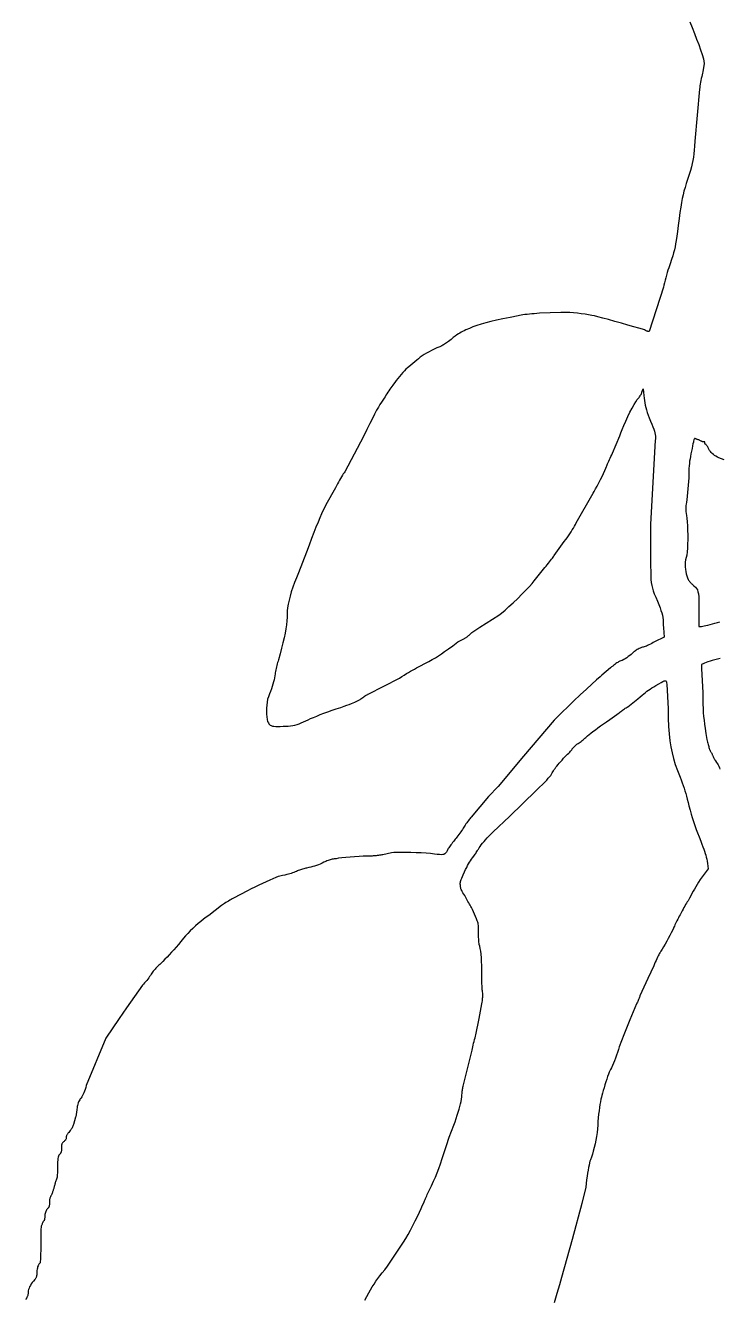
# Model space of a CAD drawing. Extents: x 0.1 to 14.4, y 0 to 16.2.
# Drawn here: x 0.17 to 3.29, y 2.94 to 8.66 of the extents above; entities that cross this region are included whole.
import ezdxf

# ---------------------------------------------------------------- set-up
doc = ezdxf.new("R2010")
doc.units = 0
doc.layers.get('0').update_dxf_attribs({"color": 5, "linetype": 'CONTINUOUS'})
doc.layers.add('1', color=1, linetype='CONTINUOUS')

msp = doc.modelspace()

# ---------------------------------------------------------------- linework, layer by layer
at = {"linetype": 'CONTINUOUS'}
for points in [[(3.1554, 8.6764), (3.1656, 8.651), (3.1757, 8.6254), (3.1854, 8.5999), (3.1945, 8.5751), (3.2028, 8.5516), (3.2101, 8.5299), (3.2162, 8.5105), (3.2192, 8.4895), (3.2132, 8.4535), (3.2114, 8.4467), (3.2096, 8.4393), (3.2079, 8.4313), (3.2062, 8.4229), (3.2046, 8.4144), (3.2031, 8.4059), (3.2016, 8.3975), (3.2003, 8.3895), (3.1992, 8.3821), (3.1982, 8.3754), (3.1772, 8.1411), (3.1755, 8.1195), (3.174, 8.1008), (3.1725, 8.0845), (3.1707, 8.0696), (3.1685, 8.0556), (3.1657, 8.0415), (3.1621, 8.0266), (3.1574, 8.0103), (3.1515, 7.9916), (3.1441, 7.97), (3.1383, 7.9512), (3.1331, 7.934), (3.1286, 7.9177), (3.1246, 7.9014), (3.1209, 7.8844), (3.1173, 7.866), (3.1138, 7.8454), (3.1102, 7.8218), (3.1064, 7.7945), (3.1021, 7.7628), (3.0988, 7.7365), (3.096, 7.7147), (3.0936, 7.6965), (3.0911, 7.6809), (3.0886, 7.667), (3.0857, 7.654), (3.0822, 7.6409), (3.0779, 7.6267), (3.0726, 7.6106), (3.0661, 7.5916), (3.0632, 7.5829), (3.0601, 7.5732), (3.0567, 7.5626), (3.0533, 7.5516), (3.0499, 7.5402), (3.0466, 7.5287), (3.0435, 7.5173), (3.0406, 7.5064), (3.0381, 7.496), (3.036, 7.4865), (2.973, 7.2883), (2.9727, 7.2876), (2.9719, 7.2872), (2.9707, 7.2871), (2.969, 7.2874), (2.967, 7.2879), (2.9645, 7.2887), (2.9618, 7.2898), (2.9588, 7.2911), (2.9555, 7.2926), (2.952, 7.2943), (2.9424, 7.2973), (2.9257, 7.3023), (2.9033, 7.3089), (2.877, 7.3165), (2.8483, 7.3247), (2.819, 7.333), (2.7905, 7.3409), (2.7646, 7.3479), (2.7428, 7.3536), (2.7267, 7.3574), (2.7147, 7.3601), (2.7004, 7.3627), (2.6846, 7.3651), (2.6678, 7.3674), (2.6505, 7.3694), (2.6333, 7.371), (2.6168, 7.3722), (2.6014, 7.3728), (2.5878, 7.3729), (2.5766, 7.3724), (2.4805, 7.3694), (2.4688, 7.3685), (2.4572, 7.3675), (2.4459, 7.3666), (2.435, 7.3656), (2.4245, 7.3645), (2.4148, 7.3633), (2.4057, 7.362), (2.3975, 7.3606), (2.3904, 7.3591), (2.3844, 7.3574), (2.3486, 7.3504), (2.3165, 7.3439), (2.2878, 7.3377), (2.2622, 7.3317), (2.2391, 7.3258), (2.2183, 7.32), (2.1994, 7.314), (2.182, 7.3078), (2.1657, 7.3012), (2.1502, 7.2943), (2.1425, 7.2908), (2.1357, 7.2875), (2.1293, 7.2842), (2.1231, 7.2806), (2.1167, 7.2767), (2.1099, 7.272), (2.1024, 7.2666), (2.0937, 7.2601), (2.0837, 7.2524), (2.0721, 7.2432), (2.0676, 7.2397), (2.0631, 7.2364), (2.0587, 7.2333), (2.0544, 7.2305), (2.0503, 7.2279), (2.0463, 7.2255), (2.0426, 7.2235), (2.0391, 7.2217), (2.0359, 7.2203), (2.033, 7.2192), (2.0205, 7.2137), (2.0083, 7.2081), (1.9964, 7.2023), (1.985, 7.1963), (1.9741, 7.1903), (1.9638, 7.1842), (1.9543, 7.178), (1.9456, 7.1718), (1.9378, 7.1655), (1.9309, 7.1592), (1.8949, 7.1291), (1.8883, 7.124), (1.8814, 7.1178), (1.8741, 7.1108), (1.8667, 7.1029), (1.8592, 7.0946), (1.8519, 7.0859), (1.8447, 7.077), (1.8379, 7.0681), (1.8316, 7.0594), (1.8258, 7.0511), (1.822, 7.0462), (1.818, 7.0407), (1.8137, 7.0348), (1.8093, 7.0284), (1.8048, 7.0218), (1.8003, 7.0149), (1.7959, 7.008), (1.7916, 7.0012), (1.7876, 6.9945), (1.7838, 6.988), (1.7775, 6.9796), (1.7712, 6.9705), (1.7646, 6.9601), (1.7575, 6.9481), (1.7496, 6.9339), (1.7408, 6.9173), (1.7307, 6.8977), (1.7191, 6.8747), (1.7059, 6.8479), (1.6907, 6.8168), (1.6066, 6.6577), (1.6037, 6.6535), (1.6002, 6.6484), (1.5964, 6.6425), (1.5922, 6.6357), (1.5878, 6.6284), (1.5833, 6.6205), (1.5786, 6.6121), (1.5738, 6.6035), (1.5692, 6.5946), (1.5646, 6.5856), (1.5225, 6.5105), (1.5168, 6.4988), (1.5103, 6.4852), (1.5031, 6.4696), (1.4953, 6.4519), (1.4869, 6.4321), (1.4778, 6.41), (1.4681, 6.3855), (1.4578, 6.3587), (1.4469, 6.3293), (1.4354, 6.2973), (1.3994, 6.2042), (1.3899, 6.1826), (1.3814, 6.1612), (1.3738, 6.1402), (1.3672, 6.1198), (1.3615, 6.1002), (1.3568, 6.0816), (1.3531, 6.0642), (1.3505, 6.0481), (1.3489, 6.0337), (1.3483, 6.021), (1.348, 6.0053), (1.3469, 5.9888), (1.345, 5.9714), (1.3424, 5.9528), (1.339, 5.9332), (1.3347, 5.9123), (1.3297, 5.89), (1.3237, 5.8662), (1.317, 5.8409), (1.3093, 5.8138), (1.3075, 5.8082), (1.3057, 5.8021), (1.304, 5.7957), (1.3023, 5.789), (1.3007, 5.7823), (1.2992, 5.7755), (1.2977, 5.7689), (1.2964, 5.7625), (1.2953, 5.7564), (1.2943, 5.7508), (1.2932, 5.7425), (1.2917, 5.7338), (1.2899, 5.7247), (1.2876, 5.7152), (1.2849, 5.7053), (1.2817, 5.695), (1.2781, 5.6841), (1.274, 5.6728), (1.2694, 5.661), (1.2643, 5.6486), (1.261, 5.6371), (1.2585, 5.6244), (1.2567, 5.6109), (1.2556, 5.597), (1.2553, 5.5833), (1.2556, 5.5702), (1.2567, 5.558), (1.2585, 5.5472), (1.261, 5.5382), (1.2643, 5.5315), (1.2664, 5.5274), (1.2691, 5.5239), (1.2727, 5.5211), (1.2771, 5.5189), (1.2827, 5.5173), (1.2893, 5.5162), (1.2973, 5.5156), (1.3067, 5.5155), (1.3177, 5.5158), (1.3303, 5.5165), (1.3424, 5.5167), (1.3536, 5.5173), (1.3641, 5.5183), (1.374, 5.5198), (1.3836, 5.5218), (1.393, 5.5243), (1.4024, 5.5274), (1.412, 5.5311), (1.422, 5.5355), (1.4324, 5.5405), (1.4423, 5.5453), (1.4539, 5.5505), (1.4669, 5.5562), (1.4813, 5.5621), (1.497, 5.5683), (1.5137, 5.5747), (1.5314, 5.5812), (1.5499, 5.5877), (1.569, 5.5942), (1.5886, 5.6006), (1.6036, 5.6057), (1.6164, 5.6101), (1.6273, 5.6141), (1.6365, 5.6176), (1.6445, 5.6209), (1.6515, 5.6239), (1.6578, 5.627), (1.6637, 5.63), (1.6696, 5.6332), (1.6757, 5.6366), (1.6794, 5.6394), (1.6835, 5.6423), (1.6876, 5.6452), (1.6918, 5.6481), (1.696, 5.6509), (1.6999, 5.6535), (1.7035, 5.6559), (1.7068, 5.6579), (1.7096, 5.6595), (1.7117, 5.6607), (1.8529, 5.7327), (1.8634, 5.7397), (1.8735, 5.7461), (1.8832, 5.7522), (1.8925, 5.7578), (1.9017, 5.7631), (1.9106, 5.7682), (1.9194, 5.773), (1.9282, 5.7777), (1.937, 5.7823), (1.946, 5.7868), (1.9666, 5.7976), (1.9842, 5.807), (1.9995, 5.8154), (2.0134, 5.8235), (2.0267, 5.8318), (2.0402, 5.8408), (2.0549, 5.8511), (2.0715, 5.8632), (2.091, 5.8776), (2.1141, 5.8949), (2.1441, 5.9099), (2.1461, 5.911), (2.1484, 5.9124), (2.1509, 5.9141), (2.1537, 5.916), (2.1565, 5.9182), (2.1595, 5.9205), (2.1625, 5.923), (2.1655, 5.9256), (2.1684, 5.9282), (2.1712, 5.9309), (2.1741, 5.9337), (2.1776, 5.9367), (2.1814, 5.9397), (2.1855, 5.9428), (2.1899, 5.9459), (2.1945, 5.9491), (2.1992, 5.9522), (2.2039, 5.9552), (2.2086, 5.9582), (2.2132, 5.961), (2.2973, 6.015), (2.3099, 6.0243), (2.3257, 6.0373), (2.3436, 6.053), (2.3628, 6.0706), (2.3825, 6.0893), (2.4017, 6.1082), (2.4196, 6.1264), (2.4353, 6.143), (2.4479, 6.1572), (2.4565, 6.1682), (2.5045, 6.2282), (2.5099, 6.2346), (2.5152, 6.2411), (2.5204, 6.2475), (2.5254, 6.2537), (2.53, 6.2598), (2.5343, 6.2654), (2.5382, 6.2706), (2.5416, 6.2752), (2.5444, 6.2791), (2.5465, 6.2823), (2.5916, 6.3453), (2.5979, 6.3536), (2.6041, 6.3622), (2.6103, 6.3709), (2.6162, 6.3797), (2.622, 6.3885), (2.6275, 6.3972), (2.6326, 6.4058), (2.6374, 6.414), (2.6418, 6.422), (2.6456, 6.4294), (2.7207, 6.5616), (2.7259, 6.5702), (2.7322, 6.5813), (2.7392, 6.5941), (2.7466, 6.6082), (2.7541, 6.6227), (2.7614, 6.6372), (2.768, 6.651), (2.7737, 6.6634), (2.778, 6.6739), (2.7808, 6.6817), (2.7819, 6.6849), (2.7836, 6.6891), (2.7857, 6.6941), (2.7881, 6.6998), (2.7909, 6.7061), (2.794, 6.7128), (2.7972, 6.7199), (2.8007, 6.7271), (2.8042, 6.7345), (2.8078, 6.7417), (2.8408, 6.8198), (2.8447, 6.8325), (2.8507, 6.8482), (2.8583, 6.8662), (2.867, 6.8856), (2.8765, 6.9054), (2.8863, 6.9249), (2.8958, 6.9432), (2.9047, 6.9593), (2.9126, 6.9726), (2.9189, 6.982), (2.9216, 6.9848), (2.9243, 6.988), (2.9269, 6.9914), (2.9293, 6.9949), (2.9317, 6.9985), (2.9338, 7.0021), (2.9358, 7.0056), (2.9375, 7.009), (2.9389, 7.0121), (2.9399, 7.015), (2.9459, 7.03), (2.9489, 7), (2.9499, 6.9886), (2.9512, 6.9778), (2.9528, 6.9672), (2.9548, 6.9568), (2.9572, 6.9463), (2.9602, 6.9356), (2.9638, 6.9243), (2.9681, 6.9125), (2.9731, 6.8997), (2.979, 6.8859), (2.9848, 6.8717), (2.9895, 6.8595), (2.9934, 6.8491), (2.9963, 6.8401), (2.9985, 6.8322), (3, 6.8251), (3.0008, 6.8186), (3.001, 6.8122), (3.0007, 6.8057), (3, 6.7988), (2.979, 6.4234), (2.979, 6.2342), (2.9791, 6.2111), (2.9795, 6.1918), (2.9804, 6.1753), (2.9818, 6.1611), (2.9839, 6.1483), (2.9868, 6.1361), (2.9906, 6.1237), (2.9955, 6.1105), (3.0016, 6.0955), (3.009, 6.0781), (3.0156, 6.0621), (3.021, 6.0483), (3.0254, 6.0361), (3.0289, 6.025), (3.0315, 6.0146), (3.0334, 6.0046), (3.0347, 5.9943), (3.0355, 5.9834), (3.0359, 5.9715), (3.036, 5.958), (3.039, 5.9159), (2.997, 5.8949), (2.9906, 5.8913), (2.9842, 5.8878), (2.9777, 5.8844), (2.9715, 5.8812), (2.9655, 5.8784), (2.9598, 5.8759), (2.9546, 5.8738), (2.95, 5.8722), (2.9461, 5.8712), (2.9429, 5.8709), (2.9376, 5.869), (2.9325, 5.8669), (2.9276, 5.8647), (2.923, 5.8624), (2.9185, 5.86), (2.9144, 5.8575), (2.9106, 5.8549), (2.907, 5.8522), (2.9038, 5.8495), (2.9009, 5.8468), (2.8967, 5.8429), (2.8915, 5.8385), (2.8855, 5.8337), (2.8789, 5.8288), (2.872, 5.8239), (2.865, 5.8194), (2.8582, 5.8153), (2.8517, 5.8119), (2.8459, 5.8093), (2.8408, 5.8078), (2.838, 5.8066), (2.8347, 5.805), (2.8312, 5.8028), (2.8273, 5.8003), (2.8232, 5.7973), (2.8188, 5.794), (2.8141, 5.7903), (2.8092, 5.7864), (2.8041, 5.7822), (2.7988, 5.7778), (2.7598, 5.7447), (2.7519, 5.7381), (2.7367, 5.7244), (2.7158, 5.7053), (2.6908, 5.6821), (2.6633, 5.6565), (2.635, 5.6299), (2.6075, 5.6038), (2.5826, 5.5797), (2.5617, 5.5591), (2.5465, 5.5435), (2.4084, 5.3814), (2.2943, 5.2462), (2.2523, 5.2012), (2.1742, 5.1081), (2.1713, 5.1051), (2.1681, 5.1014), (2.1648, 5.0972), (2.1612, 5.0927), (2.1577, 5.0878), (2.1541, 5.0828), (2.1505, 5.0777), (2.1472, 5.0727), (2.144, 5.0677), (2.1411, 5.0631), (2.1382, 5.0583), (2.1348, 5.0531), (2.131, 5.0476), (2.127, 5.0419), (2.1227, 5.036), (2.1184, 5.0302), (2.1141, 5.0245), (2.1099, 5.019), (2.1059, 5.0138), (2.1021, 5.009), (2.0984, 5.0043), (2.0946, 4.9994), (2.0908, 4.9944), (2.087, 4.9893), (2.0833, 4.9842), (2.0798, 4.9794), (2.0766, 4.9748), (2.0737, 4.9707), (2.0711, 4.967), (2.0691, 4.964), (2.0657, 4.9566), (2.0625, 4.9508), (2.0593, 4.9464), (2.0557, 4.9432), (2.0514, 4.9411), (2.0461, 4.94), (2.0396, 4.9397), (2.0314, 4.9402), (2.0213, 4.9413), (2.009, 4.9429), (1.992, 4.9447), (1.972, 4.9462), (1.9501, 4.9475), (1.9271, 4.9485), (1.9039, 4.9493), (1.8814, 4.9499), (1.8606, 4.9501), (1.8423, 4.9501), (1.8274, 4.9497), (1.8168, 4.9489), (1.7778, 4.9399), (1.7731, 4.939), (1.7682, 4.9382), (1.763, 4.9373), (1.7578, 4.9365), (1.7526, 4.9358), (1.7475, 4.9352), (1.7426, 4.9347), (1.7379, 4.9343), (1.7336, 4.934), (1.7297, 4.9339), (1.7202, 4.9338), (1.7065, 4.9333), (1.6898, 4.9325), (1.6709, 4.9314), (1.6509, 4.9302), (1.6307, 4.9287), (1.6113, 4.9272), (1.5937, 4.9255), (1.5788, 4.9237), (1.5676, 4.9219), (1.5638, 4.9218), (1.5597, 4.9212), (1.5554, 4.9205), (1.5509, 4.9194), (1.5462, 4.9182), (1.5414, 4.9167), (1.5366, 4.9151), (1.5318, 4.9135), (1.5271, 4.9117), (1.5225, 4.9099), (1.5137, 4.9056), (1.5051, 4.9016), (1.4967, 4.8979), (1.4884, 4.8946), (1.4801, 4.8915), (1.4717, 4.8887), (1.4631, 4.8862), (1.4543, 4.8839), (1.4451, 4.8818), (1.4354, 4.8799), (1.4316, 4.8789), (1.4273, 4.8777), (1.4227, 4.8765), (1.4179, 4.875), (1.4129, 4.8735), (1.408, 4.8719), (1.4031, 4.8702), (1.3985, 4.8684), (1.3942, 4.8667), (1.3904, 4.8649), (1.3837, 4.8623), (1.3777, 4.8601), (1.3721, 4.8581), (1.3666, 4.8562), (1.3607, 4.8544), (1.3543, 4.8525), (1.3469, 4.8506), (1.3381, 4.8486), (1.3277, 4.8464), (1.3153, 4.8438), (1.3075, 4.8413), (1.2972, 4.8373), (1.2846, 4.832), (1.2702, 4.8258), (1.2545, 4.8187), (1.2379, 4.811), (1.2208, 4.8028), (1.2038, 4.7945), (1.187, 4.786), (1.1712, 4.7778), (1.1081, 4.7447), (1.1025, 4.7419), (1.0967, 4.7387), (1.0908, 4.7353), (1.0848, 4.7318), (1.0788, 4.7282), (1.0731, 4.7246), (1.0676, 4.7211), (1.0626, 4.7177), (1.058, 4.7146), (1.054, 4.7117), (0.997, 4.6667), (0.9851, 4.6589), (0.973, 4.6503), (0.9608, 4.6408), (0.9486, 4.6307), (0.9366, 4.6201), (0.9248, 4.6091), (0.9134, 4.598), (0.9025, 4.5867), (0.8923, 4.5755), (0.8829, 4.5646), (0.8714, 4.5506), (0.8604, 4.5374), (0.8499, 4.525), (0.8396, 4.5132), (0.8296, 4.5019), (0.8197, 4.4911), (0.81, 4.4806), (0.8003, 4.4704), (0.7906, 4.4604), (0.7808, 4.4505), (0.777, 4.4474), (0.773, 4.4438), (0.7688, 4.4397), (0.7644, 4.4352), (0.7601, 4.4306), (0.7559, 4.4258), (0.7519, 4.4211), (0.7481, 4.4165), (0.7447, 4.4123), (0.7417, 4.4084), (0.7388, 4.4036), (0.7353, 4.3985), (0.7315, 4.3929), (0.7274, 4.3872), (0.723, 4.3814), (0.7184, 4.3755), (0.7137, 4.3698), (0.709, 4.3643), (0.7043, 4.3591), (0.6997, 4.3544), (0.6276, 4.2523), (0.5946, 4.2042), (0.5345, 4.1171), (0.4474, 3.9039), (0.4447, 3.8951), (0.4417, 3.8867), (0.4388, 3.8788), (0.4358, 3.8715), (0.4328, 3.8649), (0.4299, 3.8589), (0.4272, 3.8538), (0.4247, 3.8495), (0.4224, 3.8462), (0.4204, 3.8438), (0.4178, 3.84), (0.4154, 3.8356), (0.4132, 3.8309), (0.4112, 3.8259), (0.4095, 3.8206), (0.4081, 3.8151), (0.4069, 3.8095), (0.4061, 3.8039), (0.4056, 3.7983), (0.4054, 3.7928), (0.4046, 3.7899), (0.4039, 3.7868), (0.4034, 3.7835), (0.4029, 3.7801), (0.4024, 3.7767), (0.4019, 3.7733), (0.4014, 3.7702), (0.4009, 3.7673), (0.4002, 3.7648), (0.3994, 3.7628), (0.3904, 3.7297), (0.3887, 3.7255), (0.387, 3.7217), (0.3855, 3.7182), (0.3839, 3.7149), (0.3821, 3.7117), (0.3802, 3.7085), (0.3781, 3.7053), (0.3756, 3.7018), (0.3727, 3.698), (0.3694, 3.6937), (0.3668, 3.6911), (0.3647, 3.6886), (0.3628, 3.6862), (0.3613, 3.6839), (0.36, 3.6817), (0.359, 3.6794), (0.3583, 3.6771), (0.3577, 3.6748), (0.3575, 3.6723), (0.3574, 3.6697), (0.3573, 3.6679), (0.357, 3.6661), (0.3565, 3.6643), (0.3557, 3.6625), (0.3547, 3.6607), (0.3535, 3.6589), (0.3519, 3.6571), (0.35, 3.6553), (0.3479, 3.6534), (0.3454, 3.6517), (0.3429, 3.6491), (0.3409, 3.6468), (0.3394, 3.6446), (0.3383, 3.6424), (0.3375, 3.64), (0.3369, 3.6374), (0.3366, 3.6343), (0.3364, 3.6308), (0.3363, 3.6266), (0.3363, 3.6216), (0.3362, 3.6174), (0.336, 3.6136), (0.3356, 3.6104), (0.3351, 3.6075), (0.3345, 3.6051), (0.3337, 3.603), (0.333, 3.6013), (0.3321, 3.5998), (0.3312, 3.5986), (0.3303, 3.5976), (0.3271, 3.5947), (0.3245, 3.5913), (0.3224, 3.5872), (0.3209, 3.5824), (0.3198, 3.5766), (0.3191, 3.5697), (0.3186, 3.5616), (0.3184, 3.5521), (0.3183, 3.5412), (0.3183, 3.5285), (0.3182, 3.5193), (0.318, 3.5114), (0.3175, 3.5045), (0.3169, 3.4985), (0.3161, 3.4932), (0.3151, 3.4885), (0.3139, 3.4842), (0.3125, 3.48), (0.311, 3.4758), (0.3093, 3.4715), (0.3084, 3.4686), (0.3075, 3.4654), (0.3066, 3.4621), (0.3057, 3.4585), (0.3048, 3.455), (0.3039, 3.4514), (0.303, 3.4478), (0.3021, 3.4445), (0.3012, 3.4413), (0.3003, 3.4384), (0.2994, 3.4356), (0.2985, 3.4327), (0.2975, 3.4297), (0.2965, 3.4266), (0.2954, 3.4234), (0.2942, 3.4203), (0.293, 3.4172), (0.2916, 3.4141), (0.29, 3.4112), (0.2883, 3.4084), (0.2867, 3.4049), (0.2854, 3.4015), (0.2843, 3.3982), (0.2836, 3.395), (0.283, 3.3919), (0.2827, 3.3887), (0.2824, 3.3855), (0.2823, 3.3823), (0.2823, 3.3789), (0.2823, 3.3754), (0.2822, 3.372), (0.2819, 3.3689), (0.2816, 3.3661), (0.281, 3.3636), (0.2804, 3.3615), (0.2797, 3.3596), (0.2789, 3.358), (0.278, 3.3565), (0.2772, 3.3554), (0.2763, 3.3544), (0.2737, 3.3522), (0.2713, 3.3494), (0.2691, 3.3461), (0.2671, 3.3423), (0.2654, 3.3382), (0.2639, 3.3338), (0.2628, 3.3292), (0.262, 3.3246), (0.2614, 3.3199), (0.2613, 3.3153), (0.2612, 3.3126), (0.261, 3.31), (0.2606, 3.3074), (0.2602, 3.3051), (0.2598, 3.3029), (0.2593, 3.301), (0.2589, 3.2995), (0.2586, 3.2983), (0.2583, 3.2976), (0.2583, 3.2973), (0.2574, 3.2971), (0.2565, 3.2966), (0.2556, 3.2958), (0.2546, 3.2946), (0.2537, 3.2932), (0.2529, 3.2915), (0.2519, 3.2895), (0.251, 3.2873), (0.2502, 3.2849), (0.2493, 3.2823), (0.2476, 3.2795), (0.2463, 3.2764), (0.2453, 3.2725), (0.2445, 3.2674), (0.244, 3.2609), (0.2436, 3.2524), (0.2434, 3.2417), (0.2433, 3.2284), (0.2433, 3.212), (0.2432, 3.1922), (0.2432, 3.1767), (0.2429, 3.1627), (0.2426, 3.1502), (0.2422, 3.1392), (0.2417, 3.1299), (0.2413, 3.1221), (0.2409, 3.116), (0.2405, 3.1117), (0.2403, 3.109), (0.2402, 3.1081), (0.2376, 3.1059), (0.2352, 3.1029), (0.233, 3.0991), (0.2311, 3.0949), (0.2293, 3.0901), (0.2279, 3.085), (0.2268, 3.0796), (0.2259, 3.0741), (0.2254, 3.0685), (0.2252, 3.0631), (0.2251, 3.0581), (0.2249, 3.0539), (0.2244, 3.0503), (0.2238, 3.0473), (0.223, 3.0447), (0.222, 3.0423), (0.2208, 3.0401), (0.2195, 3.0379), (0.2179, 3.0356), (0.2162, 3.033), (0.2103, 3.0267), (0.205, 3.0202), (0.2005, 3.0136), (0.1966, 3.0071), (0.1933, 3.0008), (0.1907, 2.9945), (0.1887, 2.9886), (0.1873, 2.983), (0.1865, 2.9777), (0.1862, 2.973), (0.1861, 2.9696), (0.1858, 2.9667), (0.1854, 2.9641), (0.1847, 2.9617), (0.1839, 2.9595), (0.1829, 2.9572), (0.1818, 2.9548), (0.1804, 2.9522), (0.1789, 2.9493), (0.1772, 2.9459), (0.1747, 2.9433)], [(1.6962, 2.9412), (1.7057, 2.958), (1.7144, 2.9734), (1.7226, 2.9876), (1.7305, 3.0008), (1.7385, 3.0133), (1.7466, 3.0255), (1.7552, 3.0377), (1.7645, 3.0503), (1.7747, 3.0635), (1.7861, 3.0776), (1.7988, 3.0931), (1.8709, 3.2012), (1.8804, 3.2177), (1.8906, 3.2361), (1.9013, 3.2557), (1.9121, 3.2761), (1.9227, 3.2965), (1.9327, 3.3164), (1.9419, 3.3352), (1.9499, 3.3522), (1.9563, 3.3668), (1.961, 3.3784), (1.9628, 3.3823), (1.9649, 3.3869), (1.9671, 3.392), (1.9694, 3.3974), (1.9719, 3.4032), (1.9744, 3.4091), (1.977, 3.4151), (1.9796, 3.4211), (1.9823, 3.4269), (1.985, 3.4324), (1.9959, 3.4545), (2.0053, 3.4744), (2.0137, 3.4932), (2.0215, 3.5118), (2.0289, 3.5312), (2.0364, 3.5522), (2.0444, 3.5759), (2.0533, 3.6033), (2.0634, 3.6352), (2.0751, 3.6727), (2.0961, 3.7267), (2.1014, 3.7418), (2.1065, 3.7566), (2.1113, 3.7708), (2.1157, 3.7845), (2.1197, 3.7977), (2.1233, 3.8102), (2.1264, 3.822), (2.129, 3.8331), (2.1309, 3.8434), (2.1321, 3.8529), (2.1322, 3.8575), (2.1325, 3.8625), (2.1329, 3.8676), (2.1334, 3.8728), (2.134, 3.878), (2.1347, 3.8831), (2.1355, 3.8881), (2.1364, 3.8927), (2.1372, 3.897), (2.1381, 3.9009), (2.1772, 4.0571), (2.1782, 4.063), (2.1796, 4.0698), (2.1813, 4.0773), (2.1831, 4.0852), (2.1851, 4.0935), (2.1871, 4.1018), (2.1892, 4.1101), (2.1913, 4.118), (2.1933, 4.1254), (2.1952, 4.1321), (2.2102, 4.2042), (2.2222, 4.2703), (2.2231, 4.2779), (2.224, 4.2845), (2.2248, 4.2905), (2.2254, 4.2958), (2.226, 4.3007), (2.2263, 4.3053), (2.2265, 4.3098), (2.2264, 4.3144), (2.226, 4.3192), (2.2252, 4.3243), (2.2244, 4.3284), (2.2238, 4.3335), (2.2233, 4.3393), (2.2229, 4.3457), (2.2226, 4.3525), (2.2224, 4.3596), (2.2223, 4.3668), (2.2222, 4.3739), (2.2222, 4.3808), (2.2222, 4.3874), (2.2221, 4.4056), (2.2218, 4.4241), (2.2213, 4.4423), (2.2206, 4.4601), (2.2196, 4.4771), (2.2183, 4.4929), (2.2168, 4.5072), (2.2149, 4.5196), (2.2127, 4.5298), (2.2102, 4.5375), (2.2094, 4.5421), (2.2087, 4.5467), (2.2082, 4.5515), (2.2079, 4.5565), (2.2076, 4.5619), (2.2074, 4.5678), (2.2073, 4.5742), (2.2072, 4.5813), (2.2072, 4.589), (2.2072, 4.5976), (2.2071, 4.6075), (2.2069, 4.6156), (2.2064, 4.6223), (2.2058, 4.6279), (2.205, 4.6325), (2.204, 4.6365), (2.2028, 4.6402), (2.2014, 4.6437), (2.1999, 4.6475), (2.1982, 4.6517), (2.1802, 4.6937), (2.1781, 4.6976), (2.1756, 4.7022), (2.1728, 4.7073), (2.1696, 4.7127), (2.1663, 4.7185), (2.1629, 4.7244), (2.1595, 4.7304), (2.1562, 4.7364), (2.153, 4.7422), (2.1502, 4.7477), (2.1451, 4.7561), (2.1407, 4.7632), (2.137, 4.7692), (2.1339, 4.7744), (2.1314, 4.7789), (2.1294, 4.783), (2.1279, 4.7868), (2.1269, 4.7906), (2.1263, 4.7945), (2.1261, 4.7988), (2.1254, 4.8038), (2.1251, 4.8081), (2.1251, 4.8121), (2.1256, 4.8159), (2.1265, 4.8198), (2.1279, 4.8241), (2.1297, 4.829), (2.132, 4.8347), (2.1348, 4.8416), (2.1381, 4.8498), (2.144, 4.8624), (2.1492, 4.8733), (2.1538, 4.8828), (2.1581, 4.8911), (2.1622, 4.8986), (2.1662, 4.9056), (2.1705, 4.9124), (2.1751, 4.9191), (2.1803, 4.9262), (2.1862, 4.9339), (2.1889, 4.9377), (2.1916, 4.9417), (2.1942, 4.9459), (2.1968, 4.9501), (2.1993, 4.9542), (2.2018, 4.9581), (2.2041, 4.9618), (2.2063, 4.9651), (2.2083, 4.9678), (2.2102, 4.97), (2.2143, 4.9766), (2.2194, 4.9838), (2.2252, 4.9914), (2.2315, 4.9992), (2.2384, 5.0071), (2.2454, 5.0149), (2.2527, 5.0225), (2.2598, 5.0297), (2.2667, 5.0362), (2.2733, 5.042), (2.3453, 5.1111), (2.4655, 5.2282), (2.4805, 5.2425), (2.4932, 5.2549), (2.5038, 5.2655), (2.5126, 5.2747), (2.5199, 5.2827), (2.5258, 5.2896), (2.5306, 5.2958), (2.5345, 5.3015), (2.5377, 5.307), (2.5405, 5.3123), (2.5434, 5.3169), (2.5467, 5.3217), (2.5503, 5.3268), (2.5544, 5.3322), (2.5589, 5.3378), (2.5639, 5.3439), (2.5693, 5.3503), (2.5752, 5.3572), (2.5816, 5.3645), (2.5886, 5.3724), (2.5948, 5.3786), (2.6007, 5.3845), (2.6063, 5.3902), (2.6114, 5.3954), (2.616, 5.4002), (2.6199, 5.4044), (2.6232, 5.408), (2.6256, 5.4109), (2.6271, 5.4131), (2.6276, 5.4144), (2.6486, 5.4354), (2.6532, 5.4383), (2.6579, 5.4415), (2.6627, 5.4448), (2.6673, 5.4484), (2.6719, 5.452), (2.6763, 5.4555), (2.6805, 5.4591), (2.6843, 5.4624), (2.6877, 5.4656), (2.6907, 5.4685), (2.696, 5.4734), (2.7028, 5.4792), (2.7109, 5.4857), (2.7203, 5.4929), (2.7309, 5.5008), (2.7424, 5.5091), (2.7547, 5.5179), (2.7679, 5.5272), (2.7816, 5.5367), (2.7958, 5.5465), (2.8378, 5.5766), (2.8415, 5.5794), (2.8454, 5.5823), (2.8493, 5.5853), (2.8533, 5.5883), (2.8574, 5.5912), (2.8614, 5.5941), (2.8654, 5.5968), (2.8694, 5.5994), (2.8732, 5.6016), (2.8769, 5.6036), (2.9219, 5.6396), (2.932, 5.648), (2.9407, 5.6554), (2.9485, 5.6619), (2.9556, 5.6677), (2.9625, 5.673), (2.9693, 5.6781), (2.9764, 5.6831), (2.9842, 5.6883), (2.993, 5.6937), (3.003, 5.6997), (3.0159, 5.707), (3.0262, 5.7127), (3.034, 5.7169), (3.0398, 5.7195), (3.0439, 5.7207), (3.0467, 5.7205), (3.0484, 5.7188), (3.0495, 5.7157), (3.0503, 5.7114), (3.0511, 5.7057), (3.0571, 5.5946), (3.0582, 5.5523), (3.0598, 5.5149), (3.0621, 5.4815), (3.0653, 5.4513), (3.0694, 5.4234), (3.0748, 5.397), (3.0815, 5.3711), (3.0896, 5.3449), (3.0995, 5.3176), (3.1111, 5.2883), (3.1163, 5.2752), (3.1209, 5.2627), (3.1252, 5.2508), (3.1292, 5.2389), (3.1329, 5.2271), (3.1364, 5.215), (3.1398, 5.2024), (3.1432, 5.189), (3.1466, 5.1747), (3.1502, 5.1592), (3.156, 5.1391), (3.161, 5.1219), (3.1654, 5.1066), (3.1696, 5.0928), (3.1738, 5.0796), (3.1783, 5.0664), (3.1833, 5.0525), (3.1891, 5.0373), (3.196, 5.02), (3.2042, 5), (3.2093, 4.9872), (3.2137, 4.9756), (3.2175, 4.965), (3.2208, 4.9552), (3.2237, 4.9459), (3.2263, 4.9371), (3.2285, 4.9284), (3.2305, 4.9196), (3.2324, 4.9105), (3.2342, 4.9009), (3.2372, 4.8769), (3.2102, 4.8408), (3.2017, 4.828), (3.1941, 4.8163), (3.1873, 4.8056), (3.1811, 4.7954), (3.1753, 4.7857), (3.1698, 4.776), (3.1644, 4.7661), (3.1589, 4.7558), (3.1532, 4.7448), (3.1471, 4.7327), (3.1435, 4.7278), (3.1397, 4.7221), (3.1358, 4.7159), (3.1319, 4.7092), (3.128, 4.7023), (3.1242, 4.6953), (3.1206, 4.6884), (3.1172, 4.6817), (3.114, 4.6754), (3.1111, 4.6697), (3.1075, 4.6633), (3.104, 4.6568), (3.1005, 4.6503), (3.0971, 4.6438), (3.0938, 4.6374), (3.0908, 4.6312), (3.088, 4.6252), (3.0854, 4.6196), (3.0831, 4.6144), (3.0811, 4.6096), (3.0768, 4.6004), (3.0714, 4.5894), (3.0651, 4.5772), (3.0582, 4.5642), (3.0511, 4.5511), (3.0439, 4.5383), (3.037, 4.5264), (3.0307, 4.5159), (3.0253, 4.5075), (3.021, 4.5015), (3.0198, 4.4991), (3.0179, 4.4955), (3.0156, 4.491), (3.0128, 4.4855), (3.0098, 4.4794), (3.0065, 4.4725), (3.0032, 4.4652), (3, 4.4575), (2.9969, 4.4495), (2.994, 4.4414), (2.967, 4.3844), (2.9309, 4.3063), (2.9299, 4.3034), (2.9288, 4.3003), (2.9275, 4.2968), (2.9261, 4.2932), (2.9245, 4.2894), (2.9229, 4.2855), (2.9212, 4.2816), (2.9195, 4.2778), (2.9177, 4.274), (2.9159, 4.2703), (2.8859, 4.1982), (2.8589, 4.1321), (2.8378, 4.0781), (2.8341, 4.0653), (2.83, 4.0524), (2.8257, 4.0396), (2.8213, 4.0271), (2.8168, 4.015), (2.8123, 4.0037), (2.8079, 3.9933), (2.8036, 3.9841), (2.7996, 3.9762), (2.7958, 3.97), (2.7928, 3.9634), (2.7894, 3.9547), (2.7857, 3.9443), (2.7818, 3.9326), (2.7778, 3.92), (2.7737, 3.907), (2.7698, 3.894), (2.7661, 3.8814), (2.7627, 3.8695), (2.7598, 3.8589), (2.7579, 3.8515), (2.7559, 3.8422), (2.7538, 3.8313), (2.7517, 3.8188), (2.7496, 3.8052), (2.7477, 3.7905), (2.7458, 3.7751), (2.7442, 3.7592), (2.7428, 3.743), (2.7417, 3.7267), (2.7405, 3.7102), (2.7386, 3.6932), (2.7361, 3.676), (2.7331, 3.6588), (2.7297, 3.6419), (2.726, 3.6255), (2.7219, 3.61), (2.7176, 3.5955), (2.7132, 3.5822), (2.7087, 3.5706), (2.7068, 3.5644), (2.7048, 3.5566), (2.7027, 3.5474), (2.7004, 3.5367), (2.6982, 3.5248), (2.6959, 3.5115), (2.6937, 3.4971), (2.6916, 3.4816), (2.6896, 3.465), (2.6877, 3.4474), (2.6697, 3.3754), (2.6276, 3.2132), (2.5796, 3.042), (2.5748, 3.0266), (2.5696, 3.0093), (2.5641, 2.9905), (2.5584, 2.9705), (2.5526, 2.9497), (2.5467, 2.9283)]]:
    msp.add_lwpolyline(points, dxfattribs=at)
at = {"layer": '1', "linetype": 'CONTINUOUS'}
for points in [[(3.3093, 6.7117), (3.2853, 6.7207), (3.2784, 6.7243), (3.2719, 6.728), (3.266, 6.7318), (3.2606, 6.7357), (3.2556, 6.7399), (3.2511, 6.7443), (3.2471, 6.749), (3.2434, 6.7542), (3.2401, 6.7597), (3.2372, 6.7658), (3.2363, 6.7676), (3.2351, 6.7696), (3.2339, 6.7717), (3.2326, 6.7736), (3.2312, 6.7755), (3.2299, 6.7772), (3.2286, 6.7787), (3.2273, 6.7798), (3.2262, 6.7805), (3.2252, 6.7808), (3.2244, 6.7817), (3.2238, 6.7826), (3.2233, 6.7835), (3.2229, 6.7844), (3.2226, 6.7853), (3.2224, 6.7862), (3.2223, 6.7871), (3.2222, 6.788), (3.2222, 6.7889), (3.2222, 6.7898), (3.2221, 6.7906), (3.2219, 6.7912), (3.2214, 6.7918), (3.2208, 6.7921), (3.22, 6.7924), (3.219, 6.7926), (3.2178, 6.7927), (3.2165, 6.7928), (3.2149, 6.7928), (3.2132, 6.7928), (3.2121, 6.793), (3.2107, 6.7934), (3.209, 6.7942), (3.2071, 6.7951), (3.205, 6.7962), (3.2026, 6.7973), (3.2001, 6.7985), (3.1976, 6.7997), (3.1949, 6.8008), (3.1922, 6.8018), (3.1896, 6.8027), (3.1872, 6.8036), (3.185, 6.8044), (3.183, 6.8052), (3.1813, 6.8059), (3.1799, 6.8066), (3.1787, 6.8071), (3.1779, 6.8075), (3.1772, 6.8078), (3.1763, 6.8074), (3.1753, 6.8062), (3.1743, 6.804), (3.1732, 6.8007), (3.1719, 6.7962), (3.1705, 6.7903), (3.1688, 6.7829), (3.1669, 6.774), (3.1647, 6.7633), (3.1622, 6.7508), (3.1596, 6.738), (3.1574, 6.7264), (3.1556, 6.7157), (3.154, 6.7054), (3.1528, 6.6952), (3.1518, 6.6846), (3.151, 6.6732), (3.1505, 6.6607), (3.1502, 6.6466), (3.1502, 6.6306), (3.1411, 6.5315), (3.1395, 6.5216), (3.1383, 6.5133), (3.1374, 6.5061), (3.1368, 6.4995), (3.1366, 6.4932), (3.1368, 6.4868), (3.1374, 6.4797), (3.1383, 6.4716), (3.1395, 6.462), (3.1411, 6.4505), (3.1428, 6.4339), (3.144, 6.4153), (3.1448, 6.3953), (3.1453, 6.3747), (3.1453, 6.354), (3.1448, 6.3339), (3.1439, 6.3151), (3.1425, 6.2983), (3.1406, 6.2842), (3.1381, 6.2733), (3.1359, 6.2631), (3.1345, 6.2526), (3.1338, 6.2418), (3.134, 6.231), (3.1348, 6.2203), (3.1362, 6.2099), (3.1382, 6.1999), (3.1407, 6.1905), (3.1437, 6.1819), (3.1471, 6.1742), (3.1482, 6.1723), (3.1496, 6.1703), (3.1512, 6.1681), (3.1531, 6.1659), (3.155, 6.1637), (3.1571, 6.1614), (3.1592, 6.1592), (3.1613, 6.1571), (3.1633, 6.155), (3.1652, 6.1532), (3.1733, 6.1465), (3.1798, 6.1404), (3.1849, 6.1344), (3.1887, 6.1277), (3.1914, 6.1197), (3.1933, 6.1099), (3.1944, 6.0976), (3.1949, 6.082), (3.1952, 6.0628), (3.1952, 6.039), (3.1952, 5.964), (3.2072, 5.964), (3.2125, 5.965), (3.2192, 5.9665), (3.2271, 5.9682), (3.2361, 5.9703), (3.2459, 5.9726), (3.2563, 5.9752), (3.2671, 5.9781), (3.2782, 5.9812), (3.2893, 5.9845)], [(3.2913, 5.8198), (3.2789, 5.817), (3.267, 5.8141), (3.2557, 5.8111), (3.2453, 5.8081), (3.2357, 5.8052), (3.2273, 5.8023), (3.2201, 5.7996), (3.2142, 5.797), (3.2099, 5.7948), (3.2072, 5.7928), (3.2072, 5.7748), (3.2132, 5.6667), (3.2133, 5.6393), (3.2136, 5.616), (3.2143, 5.5957), (3.2152, 5.5775), (3.2166, 5.5604), (3.2184, 5.5434), (3.2207, 5.5255), (3.2236, 5.5057), (3.2271, 5.483), (3.2312, 5.4565), (3.233, 5.451), (3.2345, 5.4454), (3.2359, 5.4399), (3.2372, 5.4345), (3.2384, 5.4294), (3.2395, 5.4247), (3.2405, 5.4204), (3.2414, 5.4167), (3.2423, 5.4136), (3.2432, 5.4114), (3.2442, 5.4095), (3.2454, 5.4075), (3.2466, 5.4054), (3.2479, 5.4032), (3.2492, 5.4009), (3.2506, 5.3986), (3.2519, 5.3964), (3.2531, 5.3943), (3.2543, 5.3923), (3.2553, 5.3904), (3.2555, 5.3883), (3.2562, 5.3858), (3.2574, 5.383), (3.2588, 5.3798), (3.2605, 5.3765), (3.2624, 5.3731), (3.2644, 5.3697), (3.2664, 5.3664), (3.2684, 5.3632), (3.2703, 5.3604), (3.2745, 5.3542), (3.2783, 5.3483), (3.2816, 5.3424), (3.2845, 5.3365), (3.2872, 5.3303), (3.2895, 5.3238)]]:
    msp.add_lwpolyline(points, dxfattribs=at)

doc.saveas('drawing.dxf')
